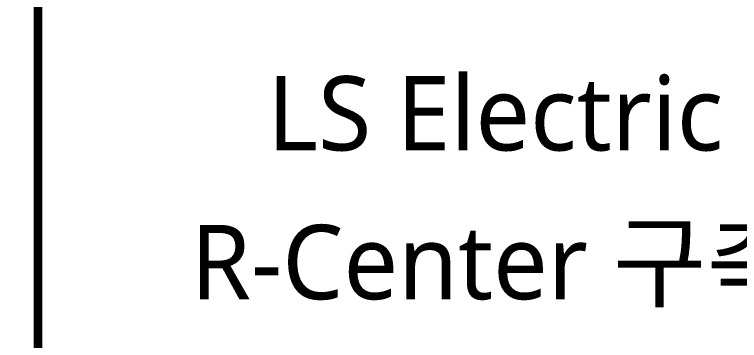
# Model space of a CAD drawing. Header units: millimetres. Extents: x -336400 to 0, y 0 to 118800.
# Drawn here: x -21941 to -8308, y 102972 to 109109 of the extents above; entities that cross this region are included whole.
import ezdxf
from ezdxf.enums import TextEntityAlignment as Align

# ---------------------------------------------------------------- set-up
doc = ezdxf.new("R2010")
doc.units = ezdxf.units.MM
doc.header["$LTSCALE"] = 1000
for name, color, linetype in [('arch', 8, 'Continuous'), ('SYM', 3, 'Continuous'), ('XR-SHEET-SHT', 5, 'Continuous'), ('XR-SHEET-TEXT', 3, 'Continuous')]:
    doc.layers.add(name, color=color, linetype=linetype)
doc.styles.add('맑은고딕', font='malgun.ttf')

# ---------------------------------------------------------------- blocks, each defined once
blk = doc.blocks.new('XR-FORM-EE', base_point=(461, 408))
at = {"layer": 'XR-SHEET-SHT', "color": 5, "const_width": 160}
blk.add_lwpolyline([(146700, 114600), (146700, 4200)], dxfattribs=at)
at = {"layer": 'XR-SHEET-TEXT', "color": 3, "style": '맑은고딕'}
for s, p in [('LS Electric', (155300, 107249)), ('R-Center 구축', (155300, 104449))]:
    blk.add_text(s, height=1400, dxfattribs=at).set_placement(p, align=Align.MIDDLE_CENTER)

msp = doc.modelspace()

# ---------------------------------------------------------------- linework, layer by layer
at = {"layer": 'SYM', "color": 6}
msp.add_lwpolyline([(-158900, 114600), (-21500, 114600), (-21500, 57633), (-158900, 57633)], close=True, dxfattribs=at)

# ---------------------------------------------------------------- block references
at = {"layer": 'arch'}
msp.add_blockref('XR-FORM-EE', (-167739, 408), dxfattribs=at)

doc.saveas('drawing.dxf')
